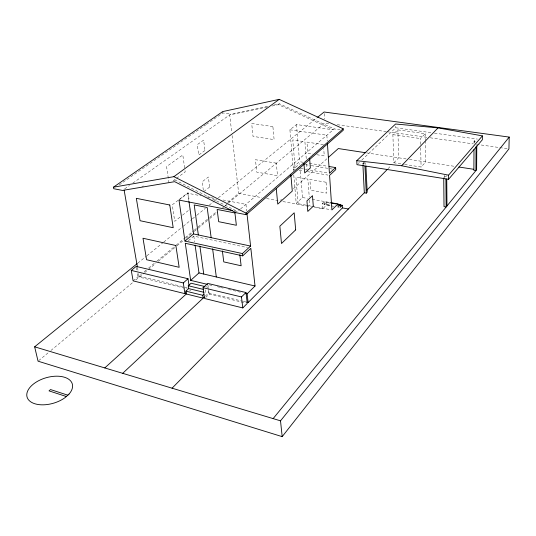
<?xml version="1.0" encoding="UTF-8"?>
<svg xmlns="http://www.w3.org/2000/svg" width="536" height="536" viewBox="0 0 536 536"><rect width="100%" height="100%" fill="white"/><g stroke="black" fill="none" stroke-linecap="round" stroke-linejoin="round"><path stroke-width="0.4" stroke-dasharray="2.68 2.01" d="M474.025 143.079L474.032 141.43L474.762 140.593L476.129 140.78M474.749 143.065L474.762 140.593M446.716 175.734L445.885 176.692L443.728 176.344L444.552 175.393L444.579 177.845M404.586 164.452L421.088 167.024L425.785 161.946L425.396 141.169M420.613 144.425L420.485 138.563L425.256 133.692L397.846 129.873L392.881 134.643L393.86 162.776L403.762 164.318M388.017 168.713L390.938 165.745M393.86 162.776L398.744 157.805L397.846 129.873M314.351 207.392L322.572 208.919L326.591 205.013L326.411 202.414L330.37 203.131M329.962 205.368L324.407 204.35L326.411 202.414M322.572 208.919L322.196 203.687L324.22 201.744L330.578 202.896M362.839 163.5L363.777 162.609L365.766 162.924L364.835 163.822L362.839 163.5L362.926 165.128M358.189 163.514L359.401 162.361M361.82 160.056L395.695 127.776L395.648 126.268M205.717 297.413L209.181 294.17L208.39 288.381M205.362 296.073L208.685 292.964L208.236 289.701M306.029 205.147L296.2 203.332L302.498 197.523L300.133 168.666M189.657 290.927L190.782 289.909M280.328 200.41L281.574 199.292M293.427 188.699L327.717 158.033M293.433 170.937L293.286 169.276L299.725 163.721M271.966 106.034L278.472 104.667L333.198 129.812L296.509 124.533L289.909 129.779L293.112 167.232L299.557 161.698L302.84 162.227M234.312 210.883L237.562 211.519L239.96 209.469M240.557 208.96L334.243 128.921L339.985 129.746M188.33 240.738L193.824 236.142L247.578 247.625M38.693 360.648L48.341 352.634M50.913 350.497L133.223 282.124M135.796 279.986L144.151 273.045M144.794 272.509L155.728 263.431M158.301 261.293L176.304 246.339M176.947 245.803L183.379 240.456M185.952 238.326L193.67 231.914M194.313 231.378L197.529 228.705M198.173 228.175L209.1 219.09M209.744 218.561L217.462 212.149M222.608 207.874L224.537 206.273M225.18 205.737L227.753 203.6M228.396 203.07L324.85 122.938L328.997 123.528M133.116 280.877L138 276.831L187.171 288.81M138.543 273.574L138.965 276.027L141.537 273.896M144.11 271.759L146.047 270.157M148.619 268.027L156.338 261.628M156.981 261.092L175.641 245.629M176.284 245.093L184.645 238.158M185.289 237.629L193.65 230.694M194.293 230.158L197.516 227.492M198.159 226.963L209.094 217.891M209.737 217.361L216.169 212.028M227.753 202.427L238.688 193.362L261.715 197.63M137.839 263.109L146.274 256.262M146.924 255.739L163.152 242.574M163.802 242.044L182.622 226.782M183.272 226.252L191.707 219.405M192.357 218.882L196.25 215.72M196.9 215.197L205.335 208.35M209.228 205.194L213.77 201.509M214.42 200.98L217.67 198.347M218.32 197.824L316.964 117.799M179.949 217.201L174.729 221.348L172.264 204.819L188.089 192.625L189.235 200.766M182.555 215.13L190.374 208.906M178.997 200.075L187.808 193.282L200.913 195.774M278.472 104.667L279.591 103.837L334.243 128.921M173.141 180.793L175.815 178.81M176.485 178.32L185.181 171.889L184.96 170.281M124.687 188.853L129.464 185.49M132.868 183.091L230.869 114.094L268.221 106.235M119.193 184.9L205.683 124.855M206.367 124.379L217.348 116.754M218.038 116.279L222.842 112.942L230.869 114.094M273.903 105.036L279.591 103.837M267.096 107.059L229.71 114.912L231.693 132.251M141.933 186.32L143.561 186.046M174.528 180.833L176.156 180.558L237.562 211.519M395.695 127.776L431.185 132.694M434.482 133.149L477.395 139.092M474.032 141.43L475.405 141.618M337.291 124.694L386.208 131.595M387.039 131.715L426.844 137.323M430.16 137.792L473.275 143.876M476.591 144.345L498.983 147.501M499.807 147.621L508.101 148.787M392.881 134.643L420.485 138.563M289.909 129.779L326.866 135.219L327.262 141.015M323.456 144.606L306.967 142.094L307.838 153.309L312.756 154.087M366.463 152.861L406.12 158.937M409.397 159.44L453.912 166.254M316.856 154.737L324.24 155.902L323.737 148.639M309.393 163.299L327.429 166.24M305.46 164.659L310.371 165.47M311.188 165.604L332.481 169.095M293.112 167.232L295.101 167.567L292.763 139.93L304.924 141.785L306.337 159.762M300.703 168.498L307.108 169.564L306.659 163.849M310.297 170.1L328.642 173.155M293.286 169.276L294.941 169.55M299.061 170.24L303.188 170.937M307.309 171.627L327.932 175.078M302.498 197.523L307.336 198.4M312.173 199.278L330.705 202.642M322.196 203.687L330.163 205.147M326.591 205.013L330.545 205.737M331.335 205.878L333.707 206.313M337.667 207.037L339.248 207.325M306.813 205.295L311.59 206.179M312.401 206.327L331.101 209.79M266.58 198.534L278.063 200.665M282.941 201.563L311.249 206.816M206.641 196.866L214.829 198.427M223.016 199.988L245.944 204.363L246.667 210.903M209.221 284.797L213.248 285.755M217.281 286.72L219.7 287.296M220.51 287.49L224.544 288.448M228.571 289.413L242.285 292.676M205.502 286.68L207.901 287.256M138.965 276.027L187.895 287.912M208.685 292.964L242.5 301.178M243.304 301.379L246.526 302.157M209.181 294.17L245.629 303.048M137.558 267.846L137.98 270.305M136.332 267.209L136.888 270.419M137.444 273.621L138 276.831M169.001 182.944L166.562 166.575L182.81 154.978L184.846 169.477M187.808 193.282L188.84 200.598M193.824 236.142L194.628 241.863M205.134 289.822L205.529 292.69M207.935 285.072L208.276 287.551M222.681 111.589L222.842 112.942M232.075 135.554L238.688 193.362M293.788 175.091L296.2 203.332M298.157 203.693L295.906 177.061L307.858 179.111L309.259 196.953M296.509 124.533L299.557 161.698M309.513 200.203L309.962 205.878M324.22 201.744L324.407 204.35M324.213 113.565L324.588 119.032M365.766 162.924L365.847 164.552M363.777 162.609L363.897 165.115M420.68 147.769L421.088 167.024M425.256 133.692L425.376 140.338M209.65 187.01L203.539 191.814L202.213 181.751L208.363 177.007L209.65 187.01M204.953 150.516L198.682 155.085L197.302 144.64L203.613 140.137L204.953 150.516M272.891 126.59L251.685 123.474L253.025 136.372L274.11 139.608L272.891 126.59M276.321 163.158L255.458 159.701L256.751 172.136L277.501 175.714L276.321 163.158M326.069 182.233L309.862 179.453L310.706 190.26L326.826 193.114L326.069 182.233"/><path stroke-width="0.8" d="M473.992 149.678L473.878 170.294L475.901 170.609L476.055 146.67M476.779 145.826L476.618 169.731L273.139 418.616M482.387 135.869L482.353 139.775L448.572 179.305L356.976 164.666L356.768 160.693L395.568 124.004L438.046 127.89L482.387 135.869L448.545 175.178L448.572 179.305M317.614 117.27L324.106 112.004L509.2 137.082L508.932 148.907L282.184 436.639L38.049 361.184L34.646 346.819L137.189 263.632M282.184 436.639L280.516 420.834L509.2 137.082M356.768 160.693L401.558 165.738L438.046 127.89M172.076 388.191L364.319 192.799L366.282 193.141L367.2 192.21L365.927 166.173M366.986 190.086L387.434 169.309M242.788 307.919L247.25 303.436L245.977 292.522L207.713 283.417L203.057 287.698L204.558 298.492L242.788 307.919L241.475 296.951L245.977 292.522M246.526 302.157L248.135 302.552L342.41 207.908L342.249 205.288L339.08 204.719M342.249 205.288L340.28 207.258L340.112 204.631L337.727 204.196M340.112 204.631L338.129 206.601L337.961 203.961L330.705 202.642M248.135 302.552L247.123 293.835L255.036 286.003L250.835 248.315L242.714 255.846L185.282 243.29L190.669 280.375L207.606 284.408M337.961 203.961L331.911 209.938L329.58 175.359L335.757 169.637L335.623 167.58L329.064 166.508M122.69 373.324L204.25 297.112M104.781 367.93L186.287 293.989L203.144 298.143L202.742 295.282L203.854 294.244M242.714 255.846L242.446 253.568L250.587 246.058L246.942 213.355M335.623 167.58L329.439 173.282L327.429 143.494M188.994 285.299L188.029 278.733L136.191 266.405L131.266 270.412L133.116 280.877L184.893 293.648L186.072 292.582M186.287 293.989L185.865 291.149L188.692 288.596L203.928 292.301M188.692 288.596L188.27 285.748L191.084 283.222L204.698 286.485M190.669 280.375L198.99 272.931L255.036 286.003M328.34 157.47L338.317 148.552L365.632 152.733M131.266 270.412L183.299 282.941L188.029 278.733M246.178 214.695L245.997 213.094L343.187 128.787L279.189 99.361L222.681 111.589L113.438 187.198L113.706 188.712L122.456 190.427L174.649 181.677L236.148 212.725L246.178 214.695L343.275 130.221L343.187 128.787M232.684 210.561L178.997 200.075L184.954 241.066L193.516 233.93L250.587 246.058M113.438 187.198L173.912 176.659L279.189 99.361M458.876 167.018L473.77 169.296M331.369 203.044L336.139 203.908M342.41 207.908L348.38 209M401.558 165.738L448.545 175.178M184.954 241.066L242.446 253.568M245.508 293.447L247.123 293.835M203.057 287.698L241.475 296.951M188.27 285.748L203.526 289.433M185.865 291.149L202.742 295.282M34.646 346.819L280.516 420.834M67.918 395.2L50.525 389.565L49.017 390.885L66.424 396.54M173.912 176.659L245.997 213.094M124.144 190.153L137.417 267.029M183.299 282.941L184.893 293.648M188.953 201.409L193.516 233.93M195.091 245.133L198.99 272.931M198.347 234.956L194.206 204.946L207.184 207.492L211.15 237.676M199.881 246.064L203.74 274.037M212.618 248.851L216.316 276.971M222.38 250.935L223.767 261.89L241.133 265.776L239.833 254.747M276.268 188.518L277.749 204.102L292.294 191.071L290.887 174.937M303.952 163.56L304.709 172.954L310.357 167.949L309.641 158.623M362.926 165.128L364.319 192.799M364.956 166.261L366.282 193.141M445.905 179.145L446.153 206.996L444.022 206.628L443.741 177.986M446.743 179.004L446.964 205.998M69.017 394.087L65.131 397.591A23.55 13.253 -16.2 0 1 27.818 398.811A23.55 13.253 -16.2 0 1 52.696 376.426A23.55 13.253 -16.2 0 1 69.017 394.087M295.671 229.864L281.494 243.518L279.852 226.199L294.184 212.812L295.671 229.864M313.299 206.179L307.785 211.432L306.94 200.893L312.495 195.707L313.299 206.179M234.922 212.939L217.134 209.449L218.681 221.69L236.369 225.274L234.922 212.939M169.771 204.993L136.325 198.333L140.064 220.711L173.195 227.713L169.771 204.993M175.868 245.508L142.991 238.245L146.583 259.726L179.151 267.303L175.868 245.508"/></g></svg>
